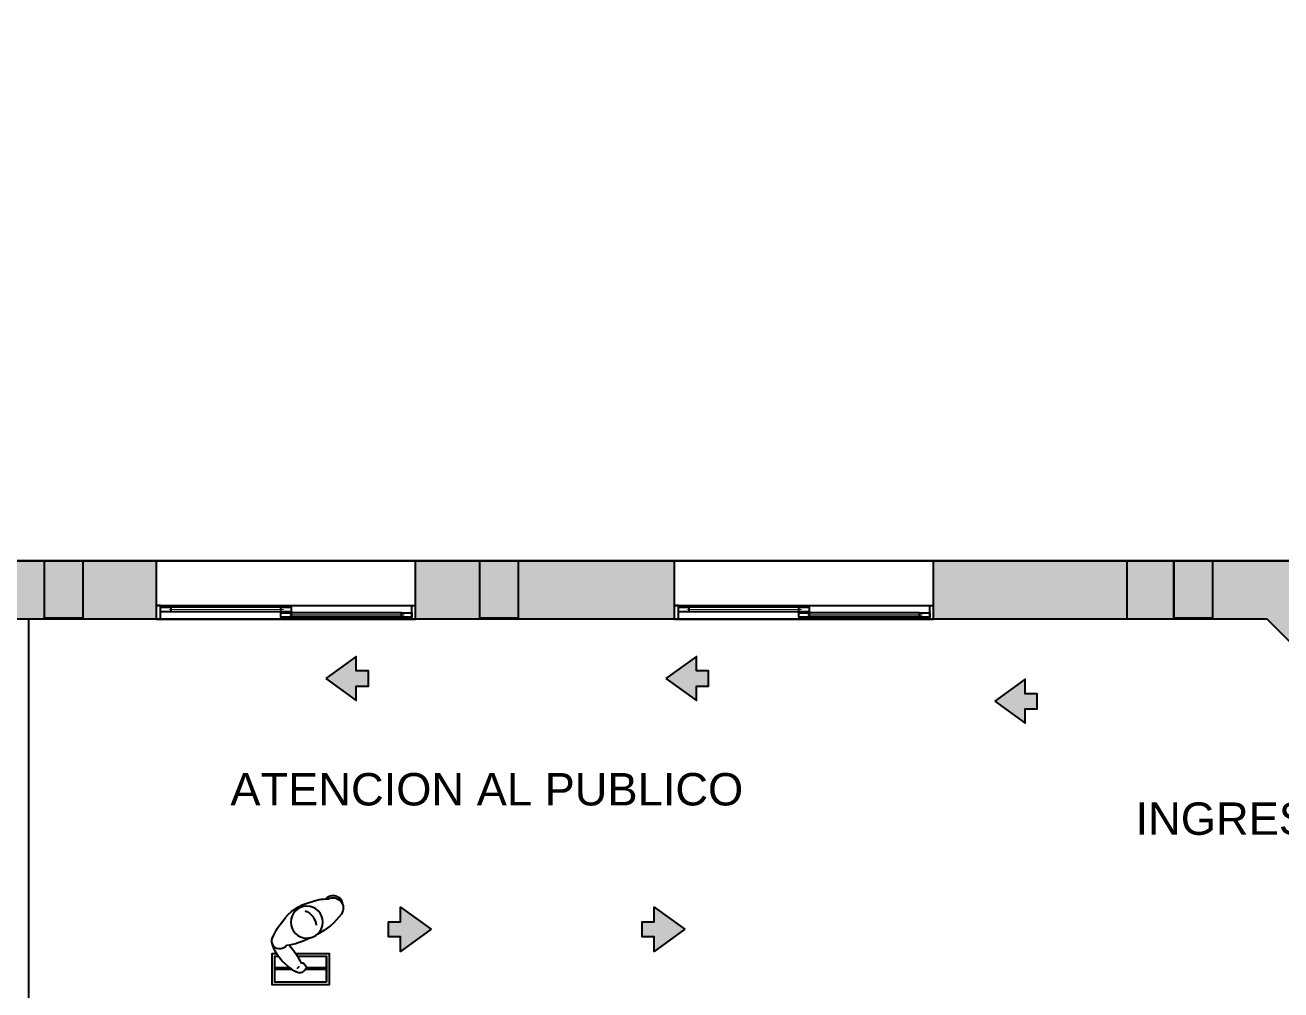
# Model space of a CAD drawing. Header units: millimetres. Extents: x 58411 to 366943, y -302717 to -95300.
# Drawn here: x 206438 to 216131, y -209514 to -202066 of the extents above; entities that cross this region are included whole.
import ezdxf

# ---------------------------------------------------------------- set-up
doc = ezdxf.new("R2010")
doc.units = ezdxf.units.MM
doc.header["$LTSCALE"] = 1000
doc.linetypes.add('HIDDEN', pattern=[0.375, 0.25, -0.125])
for name, color, linetype in [('a-Columnas', 12, 'Continuous'), ('A-Cotas 200', 191, 'Continuous'), ('A-EQ', 200, 'Continuous'), ('A-Mur-Nuevo', 5, 'Continuous'), ('A-murhatch', 34, 'Continuous'), ('A-MURHATCH NUEVOS', 24, 'Continuous'), ('A-Muros', 3, 'Continuous'), ('A-Murvis', 1, 'Continuous'), ('TXT-LOC', 2, 'Continuous')]:
    doc.layers.add(name, color=color, linetype=linetype)
doc.styles.add('SB-50', font='swissel.ttf', dxfattribs={"height": 100})

# ---------------------------------------------------------------- blocks, each defined once
blk = doc.blocks.new('HOMBRE')
at = {"color": 7}
blk.add_line((0.1079, 0.4184), (0.0986, 0.4413), dxfattribs=at)
blk.add_circle((0.0423, 0.0775), 0.1239, dxfattribs=at)
for centre, radius, start, end in [((0.1266, 0.1145), 0.3477, 101.00369, 142.41307), ((-0.3619, 0.9124), 0.708, 298.82802, 312.73559), ((0.0928, 0.4024), 0.0626, 77.72013, 121.34252), ((0.1116, 0.4239), 0.0439, 20.61718, 110.99197), ((0.1238, 0.4273), 0.0439, 252.88077, 322.47358), ((0.1328, 0.4158), 0.0308, 346.86657, 49.69728), ((0.1351, 0.4175), 0.0291, 314.81534, 342.58831), ((-0.1007, 0.2858), 0.0632, 15.30733, 197.23023), ((-0.2681, -0.1231), 0.483, 39.56376, 61.77777), ((0.2748, 0.2919), 0.4367, 183.26756, 201.00675), ((0.2098, 0.2159), 0.352, 193.22873, 235.93708), ((-0.2437, -0.2238), 0.5351, 16.11777, 42.64646), ((-0.0064, 0.1436), 0.1437, 272.54798, 331.28624), ((0.2579, 0.1909), 0.3622, 227.39349, 249.69456), ((0.1919, -0.0942), 0.0808, 222.41265, 13.59959), ((0.1847, -0.121), 0.0714, 197.72078, 335.36271)]:
    blk.add_arc(centre, radius, start, end, dxfattribs=at)

msp = doc.modelspace()

# ---------------------------------------------------------------- hatches: boundary and pattern name
at = {"layer": 'a-Columnas'}
h = msp.add_hatch(color=12, dxfattribs=at)
h.dxf.hatch_style = 1
h.paths.add_polyline_path([(206586.569, -206640.366), (206886.569, -206640.366), (206886.569, -206200.675), (206586.569, -206200.675)])
h = msp.add_hatch(color=12, dxfattribs=at)
h.dxf.hatch_style = 1
h.paths.add_polyline_path([(209946.569, -206640.366), (210246.569, -206640.366), (210246.569, -206200.675), (209946.569, -206200.675)])
h = msp.add_hatch(color=12, dxfattribs=at)
h.dxf.hatch_style = 1
h.paths.add_polyline_path([(215304.737, -206640.366), (215604.737, -206640.366), (215604.737, -206200.675), (215304.737, -206200.675)])
at = {"layer": 'A-EQ'}
for points in [[(208993.829, -207280.231), (208993.829, -207168.798), (209087.745, -207168.798), (209087.745, -207051.501), (208993.829, -207051.501), (208993.829, -206940.068), (208759.036, -207110.149)], [(208993.829, -207280.231), (208993.829, -207168.798), (209087.745, -207168.798), (209087.745, -207051.501), (208993.829, -207051.501), (208993.829, -206940.068), (208759.036, -207110.149)], [(211619.567, -207280.231), (211619.567, -207168.798), (211713.483, -207168.798), (211713.483, -207051.501), (211619.567, -207051.501), (211619.567, -206940.068), (211384.774, -207110.149)], [(211619.567, -207280.231), (211619.567, -207168.798), (211713.483, -207168.798), (211713.483, -207051.501), (211619.567, -207051.501), (211619.567, -206940.068), (211384.774, -207110.149)], [(214156.643, -207455.814), (214156.643, -207344.381), (214250.56, -207344.381), (214250.56, -207227.083), (214156.643, -207227.083), (214156.643, -207115.65), (213921.85, -207285.732)], [(214156.643, -207455.814), (214156.643, -207344.381), (214250.56, -207344.381), (214250.56, -207227.083), (214156.643, -207227.083), (214156.643, -207115.65), (213921.85, -207285.732)], [(209336.647, -209215.978), (209336.647, -209104.545), (209242.731, -209104.545), (209242.731, -208987.247), (209336.647, -208987.247), (209336.647, -208875.815), (209571.44, -209045.896)], [(209336.647, -209215.978), (209336.647, -209104.545), (209242.731, -209104.545), (209242.731, -208987.247), (209336.647, -208987.247), (209336.647, -208875.815), (209571.44, -209045.896)], [(211294.179, -209215.978), (211294.179, -209104.545), (211200.263, -209104.545), (211200.263, -208987.247), (211294.179, -208987.247), (211294.179, -208875.815), (211528.972, -209045.896)], [(211294.179, -209215.978), (211294.179, -209104.545), (211200.263, -209104.545), (211200.263, -208987.247), (211294.179, -208987.247), (211294.179, -208875.815), (211528.972, -209045.896)]]:
    msp.add_hatch(color=123, dxfattribs=at).paths.add_polyline_path(points)
at = {"layer": 'A-murhatch'}
h = msp.add_hatch(color=256, dxfattribs=at)
h.paths.add_polyline_path([(207452.221, -206650.675), (207452.221, -206200.675), (203915.701, -206200.675), (203915.701, -206650.675)])
h.paths.add_polyline_path([(211450.419, -206650.675), (211450.419, -206200.675), (209451.982, -206200.675), (209451.982, -206650.675)])
h.paths.add_polyline_path([(213450.181, -206200.675), (213450.181, -206650.675), (214944.166, -206650.675), (214944.166, -206200.675)])
msp.add_hatch(color=256, dxfattribs=at).paths.add_polyline_path([(216025.701, -206650.675), (216435.822, -207060.797), (216754.021, -206742.599), (216212.097, -206200.675), (214944.166, -206200.675), (214944.166, -206650.675)])

# ---------------------------------------------------------------- linework, layer by layer
at = {"color": 24}
for p, q in [((208412.221, -206559.675), (207562.221, -206559.675)), ((208412.221, -206594.675), (207562.221, -206594.675)), ((209342.221, -206602.675), (208492.221, -206602.675)), ((209342.221, -206637.675), (208492.221, -206637.675)), ((212410.419, -206559.675), (211560.42, -206559.675)), ((212410.419, -206594.675), (211560.42, -206594.675)), ((213340.419, -206602.675), (212490.419, -206602.675)), ((213340.419, -206637.675), (212490.419, -206637.675))]:
    msp.add_line(p, q, dxfattribs=at)
at = {"color": 7}
for points in [[(207452.221, -206200.675), (209452.221, -206200.675)], [(211450.419, -206200.675), (213450.419, -206200.675)], [(207452.221, -206546.675), (209452.221, -206546.675)], [(211450.419, -206546.675), (213450.419, -206546.675)], [(207452.221, -206650.675), (209452.221, -206650.675)], [(211450.419, -206650.675), (213450.419, -206650.675)]]:
    msp.add_lwpolyline(points, dxfattribs=at)
at = {"color": 1}
for points in [[(207452.221, -206650.675), (207482.221, -206650.675), (207482.221, -206546.675), (207452.221, -206546.675)], [(208412.221, -206559.675), (208412.221, -206559.675), (208492.221, -206559.675), (208492.221, -206594.675), (208412.221, -206594.675), (208412.221, -206559.675)], [(209342.221, -206602.675), (209342.221, -206602.675), (209422.221, -206602.675), (209422.221, -206637.675), (209342.221, -206637.675), (209342.221, -206602.675)], [(209452.221, -206650.675), (209422.221, -206650.675), (209422.221, -206546.675), (209452.221, -206546.675)], [(211450.419, -206650.675), (211480.42, -206650.675), (211480.42, -206546.675), (211450.419, -206546.675)], [(212410.419, -206559.675), (212410.419, -206559.675), (212490.419, -206559.675), (212490.419, -206594.675), (212410.419, -206594.675), (212410.419, -206559.675)], [(213340.419, -206602.675), (213340.419, -206602.675), (213420.419, -206602.675), (213420.419, -206637.675), (213340.419, -206637.675), (213340.419, -206602.675)], [(213450.419, -206650.675), (213420.419, -206650.675), (213420.419, -206546.675), (213450.419, -206546.675)]]:
    msp.add_lwpolyline(points, dxfattribs=at)
for points in [[(207562.221, -206594.675), (207482.221, -206594.675), (207482.221, -206559.675), (207562.221, -206559.675)], [(208492.221, -206637.675), (208412.221, -206637.675), (208412.221, -206602.675), (208492.221, -206602.675)], [(211560.42, -206594.675), (211480.42, -206594.675), (211480.42, -206559.675), (211560.42, -206559.675)], [(212490.419, -206637.675), (212410.419, -206637.675), (212410.419, -206602.675), (212490.419, -206602.675)]]:
    msp.add_lwpolyline(points, close=True, dxfattribs=at)
at = {"color": 4, "const_width": 10}
for points in [[(207550.221, -206577.175), (208433.973, -206577.175)], [(208480.221, -206620.175), (209363.973, -206620.175)], [(211548.42, -206577.175), (212432.171, -206577.175)], [(212478.419, -206620.175), (213362.171, -206620.175)]]:
    msp.add_lwpolyline(points, dxfattribs=at)
at = {"layer": 'a-Columnas', "color": 3}
for points in [[(206586.569, -206640.366), (206886.569, -206640.366), (206886.569, -206200.675), (206586.569, -206200.675)], [(209946.569, -206640.366), (210246.569, -206640.366), (210246.569, -206200.675), (209946.569, -206200.675)], [(215304.737, -206640.366), (215604.737, -206640.366), (215604.737, -206200.675), (215304.737, -206200.675)]]:
    msp.add_lwpolyline(points, close=True, dxfattribs=at)
at = {"layer": 'A-Cotas 200', "color": 7, "ltscale": 500}
for points in [[(208526.504, -209233.424), (208784.544, -209233.424), (208784.544, -209473.424), (208344.544, -209473.424), (208344.544, -209233.424), (208379.662, -209233.424)], [(208526.504, -209233.424), (208784.544, -209233.424), (208784.544, -209473.424), (208344.544, -209473.424), (208344.544, -209233.424), (208379.662, -209233.424)], [(208526.504, -209233.424), (208784.544, -209233.424), (208784.544, -209473.424), (208344.544, -209473.424), (208344.544, -209233.424), (208379.662, -209233.424)], [(208526.504, -209233.424), (208784.544, -209233.424), (208784.544, -209473.424), (208344.544, -209473.424), (208344.544, -209233.424), (208379.662, -209233.424)], [(208764.544, -209453.424), (208364.544, -209453.424), (208364.544, -209253.424), (208392.571, -209253.424)], [(208764.544, -209453.424), (208364.544, -209453.424), (208364.544, -209253.424), (208392.571, -209253.424)], [(208764.544, -209453.424), (208364.544, -209453.424), (208364.544, -209253.424), (208392.571, -209253.424)], [(208764.544, -209453.424), (208364.544, -209453.424), (208364.544, -209253.424), (208392.571, -209253.424)], [(208539.426, -209253.424), (208764.544, -209253.424), (208764.544, -209453.424)], [(208539.426, -209253.424), (208764.544, -209253.424), (208764.544, -209453.424)], [(208539.426, -209253.424), (208764.544, -209253.424), (208764.544, -209453.424)], [(208539.426, -209253.424), (208764.544, -209253.424), (208764.544, -209453.424)], [(208764.139, -209453.424), (208764.139, -209253.424)], [(208764.139, -209453.424), (208764.139, -209253.424)], [(208764.139, -209453.424), (208764.139, -209253.424)], [(208764.139, -209453.424), (208764.139, -209253.424)], [(208364.544, -209340.545), (208479.713, -209340.545)], [(208364.544, -209340.545), (208479.713, -209340.545)], [(208364.544, -209353.424), (208497.335, -209353.424)], [(208364.544, -209353.424), (208497.335, -209353.424)], [(208604.195, -209353.424), (208764.544, -209353.424)], [(208604.195, -209353.424), (208764.544, -209353.424)], [(208607.604, -209340.545), (208764.544, -209340.545)], [(208607.604, -209340.545), (208764.544, -209340.545)]]:
    msp.add_lwpolyline(points, dxfattribs=at)
at = {"layer": 'A-EQ', "color": 6}
for points in [[(208759.036, -207110.149), (208993.829, -207280.231), (208993.829, -207168.798), (209087.745, -207168.798), (209087.745, -207051.501), (208993.829, -207051.501), (208993.829, -206940.068)], [(208759.036, -207110.149), (208993.829, -207280.231), (208993.829, -207168.798), (209087.745, -207168.798), (209087.745, -207051.501), (208993.829, -207051.501), (208993.829, -206940.068)], [(211384.774, -207110.149), (211619.567, -207280.231), (211619.567, -207168.798), (211713.483, -207168.798), (211713.483, -207051.501), (211619.567, -207051.501), (211619.567, -206940.068)], [(211384.774, -207110.149), (211619.567, -207280.231), (211619.567, -207168.798), (211713.483, -207168.798), (211713.483, -207051.501), (211619.567, -207051.501), (211619.567, -206940.068)], [(213921.85, -207285.732), (214156.643, -207455.814), (214156.643, -207344.381), (214250.56, -207344.381), (214250.56, -207227.083), (214156.643, -207227.083), (214156.643, -207115.65)], [(213921.85, -207285.732), (214156.643, -207455.814), (214156.643, -207344.381), (214250.56, -207344.381), (214250.56, -207227.083), (214156.643, -207227.083), (214156.643, -207115.65)], [(209571.44, -209045.896), (209336.647, -209215.978), (209336.647, -209104.545), (209242.731, -209104.545), (209242.731, -208987.247), (209336.647, -208987.247), (209336.647, -208875.815)], [(209571.44, -209045.896), (209336.647, -209215.978), (209336.647, -209104.545), (209242.731, -209104.545), (209242.731, -208987.247), (209336.647, -208987.247), (209336.647, -208875.815)], [(211528.972, -209045.896), (211294.179, -209215.978), (211294.179, -209104.545), (211200.263, -209104.545), (211200.263, -208987.247), (211294.179, -208987.247), (211294.179, -208875.815)], [(211528.972, -209045.896), (211294.179, -209215.978), (211294.179, -209104.545), (211200.263, -209104.545), (211200.263, -208987.247), (211294.179, -208987.247), (211294.179, -208875.815)]]:
    msp.add_lwpolyline(points, close=True, dxfattribs=at)
at = {"layer": 'A-Mur-Nuevo', "ltscale": 500}
msp.add_circle((204294.377, -216386.967), 40772.57, dxfattribs=at)
at = {"layer": 'A-murhatch'}
msp.add_lwpolyline([(214944.166, -206650.675), (214944.166, -206200.675)], dxfattribs=at)
at = {"layer": 'A-MURHATCH NUEVOS', "color": 12, "linetype": 'HIDDEN', "ltscale": 250}
msp.add_lwpolyline([(206468.205, -212110.675), (206468.205, -206650.675)], dxfattribs=at)
at = {"layer": 'A-Muros'}
for points in [[(207452.221, -206200.675), (203915.701, -206200.675)], [(207452.221, -206650.675), (203915.701, -206650.675), (203915.701, -206200.675)], [(205490.392, -206200.675), (207452.221, -206200.675)], [(207452.221, -206650.675), (207452.221, -206200.675)], [(211450.419, -206200.675), (209451.982, -206200.675)], [(209451.982, -206200.675), (211450.419, -206200.675)], [(209451.982, -206650.675), (209451.982, -206200.675)], [(211450.419, -206650.675), (211450.419, -206200.675)], [(215304.737, -206200.675), (213450.181, -206200.675)], [(213450.181, -206200.675), (215304.737, -206200.675)], [(213450.181, -206650.675), (213450.181, -206200.675)], [(216754.021, -206742.599), (216212.097, -206200.675), (214344.166, -206200.675)], [(214344.166, -206200.675), (216212.097, -206200.675), (216754.021, -206742.599), (216435.822, -207060.797), (216025.701, -206650.675), (214344.166, -206650.675)], [(215304.737, -206650.675), (215304.737, -206200.675)], [(207452.221, -206650.675), (206475.701, -206650.675)], [(211450.419, -206650.675), (209451.982, -206650.675)], [(211450.419, -206650.675), (209451.982, -206650.675)], [(215304.737, -206650.675), (213450.181, -206650.675)], [(215304.737, -206650.675), (213450.181, -206650.675)], [(216435.822, -207060.797), (216025.701, -206650.675), (214344.166, -206650.675)]]:
    msp.add_lwpolyline(points, dxfattribs=at)
at = {"layer": 'A-Murvis'}
for points in [[(209451.982, -206200.675), (207452.221, -206200.675)], [(213450.181, -206200.675), (211450.419, -206200.675)], [(209451.982, -206650.675), (207452.221, -206650.675)], [(213450.181, -206650.675), (211450.419, -206650.675)]]:
    msp.add_lwpolyline(points, dxfattribs=at)

# ---------------------------------------------------------------- block references
at = {"layer": 'A-EQ', "extrusion": (0, 0, -1), "xscale": 999.999999999953, "yscale": 999.9999999999418, "zscale": -1000, "rotation": 200.7774838636547}
msp.add_blockref('HOMBRE', (-208600.386, -208902.986), dxfattribs=at)
msp.add_blockref('HOMBRE', (-208600.386, -208902.986), dxfattribs=at)

# ---------------------------------------------------------------- texts
at = {"layer": 'TXT-LOC', "char_height": 250, "width": 14981.0151, "attachment_point": 1, "style": 'SB-50'}
for s, insert in [('ATENCION AL PUBLICO', (208022.297, -207839.71)), ('INGRESO', (215008.74, -208066.581))]:
    msp.add_mtext(s, dxfattribs=dict(at, insert=insert))

doc.saveas('drawing.dxf')
